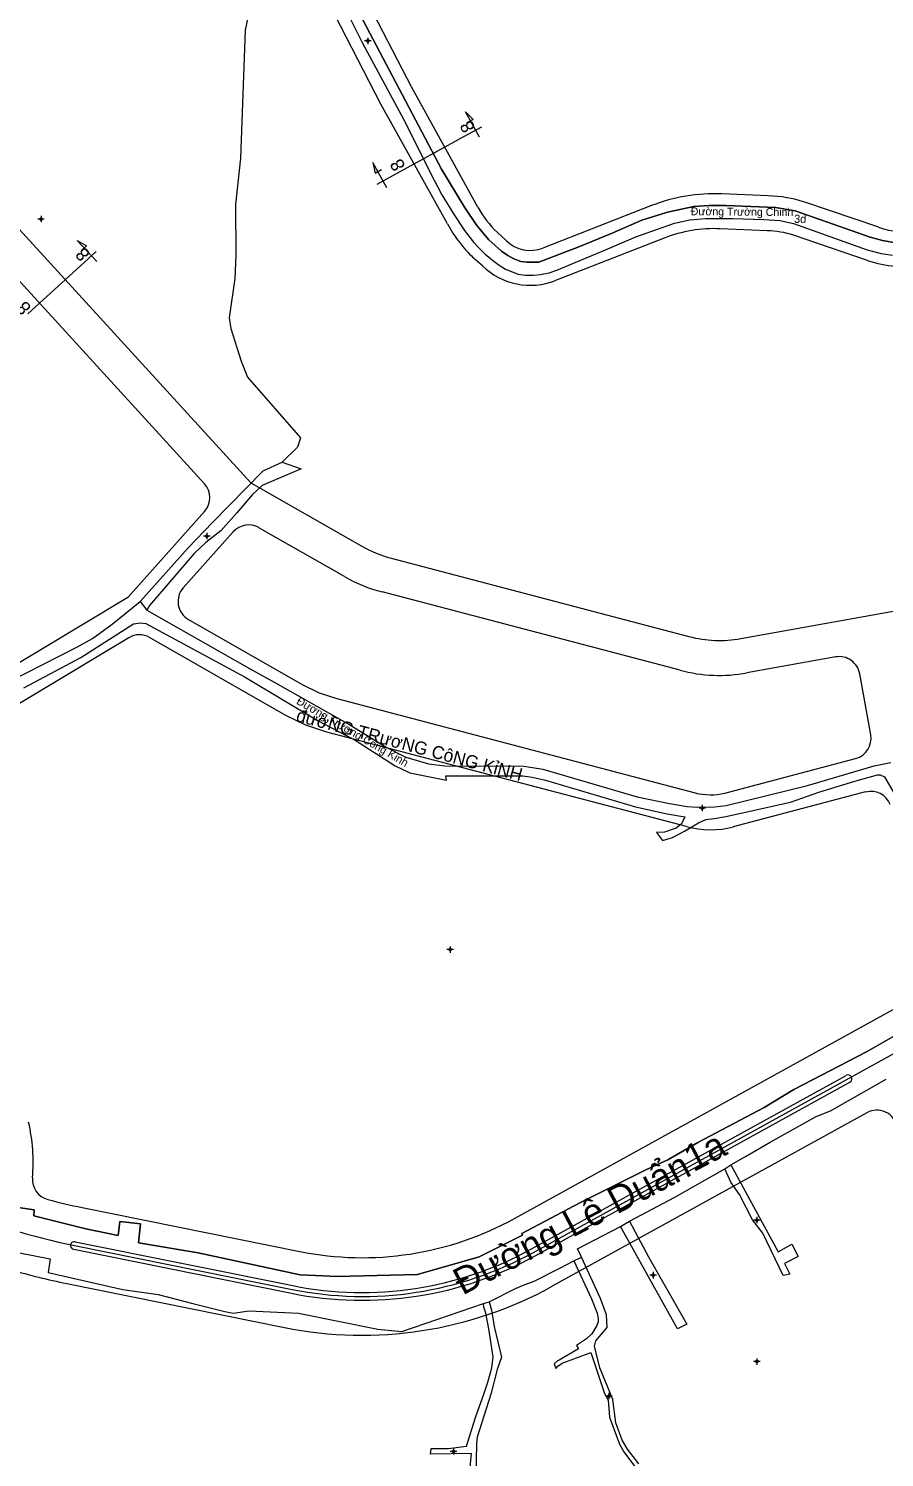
# Model space of a CAD drawing. Extents: x 548357 to 553331, y 1835329 to 1842351.
# Drawn here: x 550279 to 550610, y 1838152 to 1838705 of the extents above; entities that cross this region are included whole.
import ezdxf

# ---------------------------------------------------------------- set-up
doc = ezdxf.new("R2010")
doc.units = 0
for name, color, linetype in [('Level 1', 7, 'Continuous'), ('Level 10', 7, 'Continuous'), ('Level 11', 7, 'Continuous'), ('Level 2', 7, 'Continuous'), ('Level 30', 7, 'Continuous'), ('Level 4', 7, 'Continuous'), ('Level 5', 7, 'Continuous')]:
    doc.layers.add(name, color=color, linetype=linetype)

msp = doc.modelspace()

# ---------------------------------------------------------------- linework, layer by layer
at = {"layer": 'Level 1'}
for points in [[(550452.94, 1838663.18), (550447.58, 1838672.94)], [(550447.58, 1838672.94), (550450.56, 1838670.04), (550448.08, 1838668.67)], [(550422.32, 1838649.84), (550444.82, 1838662.19)], [(550453.7, 1838667.06), (550444.82, 1838662.19)], [(550417.12, 1838643.52), (550411.76, 1838653.29)], [(550411.76, 1838653.29), (550412.61, 1838649.21), (550415.1, 1838650.58)], [(550413.44, 1838644.97), (550422.32, 1838649.84)], [(550304.73, 1838618.94), (550297.25, 1838612.12)], [(550304.91, 1838614.99), (550297.4, 1838623.22)], [(550297.4, 1838623.22), (550300.98, 1838621.1), (550298.88, 1838619.19)], [(550278.3, 1838594.8), (550297.25, 1838612.12)], [(550473.8, 1838231.7), (550692.37, 1838352.34)], [(550296.3, 1838234.36), (550380.48, 1838217.36)]]:
    msp.add_lwpolyline(points, dxfattribs=at)
for centre, radius, start, end in [((550344.8, 1838474.51), 245, 246.8634, 258.5827), ((550407.6, 1838351.65), 137, 258.5827, 298.8952)]:
    msp.add_arc(centre, radius, start, end, dxfattribs=at)
at = {"layer": 'Level 10'}
for p, q in [((550321.69, 1838483.5), (550324.34, 1838480.22)), ((550547.82, 1838264.08), (550550.2, 1838265.62)), ((550507.54, 1838241.66), (550511.01, 1838243.71)), ((550489.48, 1838228.49), (550492.39, 1838229.84)), ((550454.51, 1838211.91), (550456.69, 1838212.57))]:
    msp.add_line(p, q, dxfattribs=at)
for points in [[(550613.93, 1838622.32), (550608.89, 1838623.12), (550604.08, 1838624.51), (550601.54, 1838625.32), (550575.08, 1838634.71), (550567.46, 1838635.92), (550548.34, 1838636.66), (550541.83, 1838636.66), (550535.87, 1838636.29), (550525.65, 1838634.19), (550515.79, 1838630.98), (550504.29, 1838626.02), (550491.41, 1838620.68), (550475.92, 1838614.81), (550474.3, 1838614.74), (550471.36, 1838614.76), (550468.92, 1838615.08), (550466.27, 1838616.06), (550463.92, 1838617.34), (550461.45, 1838619), (550456.58, 1838623.39), (550451.96, 1838629.04), (550447.18, 1838636.01), (550438.25, 1838650.71), (550401.71, 1838720.36)], [(550401.71, 1838720.36), (550438.25, 1838650.71), (550447.18, 1838636.01), (550451.96, 1838629.04), (550456.58, 1838623.39), (550461.45, 1838619), (550463.92, 1838617.34), (550466.27, 1838616.06), (550468.92, 1838615.08), (550471.36, 1838614.76), (550474.3, 1838614.74), (550475.92, 1838614.81), (550491.41, 1838620.68), (550504.29, 1838626.02), (550515.79, 1838630.98), (550525.65, 1838634.19), (550535.87, 1838636.29), (550541.83, 1838636.66), (550548.34, 1838636.66), (550567.46, 1838635.92), (550575.08, 1838634.71), (550601.54, 1838625.32), (550604.08, 1838624.51), (550608.89, 1838623.12), (550613.93, 1838622.32)], [(550363.99, 1838712.52), (550362.32, 1838704.49), (550360.46, 1838655.06), (550358.65, 1838637.14), (550358.76, 1838617.34), (550358.39, 1838608.52), (550356.15, 1838593.28), (550356.73, 1838589.13), (550360.72, 1838576.49), (550363.21, 1838570.36), (550383.76, 1838546.78), (550382.51, 1838543.26), (550376.67, 1838537.42)], [(550402.45, 1838710.14), (550407.57, 1838699.81), (550424.49, 1838668.39), (550433.86, 1838649.44), (550438.36, 1838640.89), (550443.15, 1838633.12), (550447.22, 1838626.98), (550450.66, 1838622.5), (550452.79, 1838620.15), (550454.99, 1838617.98), (550457.94, 1838615.51), (550460.6, 1838613.6), (550463.06, 1838612.1), (550467.92, 1838610.17), (550470.8, 1838609.82), (550473.86, 1838609.75), (550476.54, 1838610.01), (550479.88, 1838610.68), (550482.88, 1838611.75), (550501.75, 1838619.57), (550513.44, 1838624.56), (550528.36, 1838629.92), (550534.34, 1838631.18), (550540.36, 1838631.71), (550550.91, 1838631.67), (550562.98, 1838631.36), (550569.07, 1838630.86)], [(550569.07, 1838630.86), (550574.37, 1838629.77), (550602.89, 1838619.61), (550608.37, 1838618.19), (550612.71, 1838617.54)], [(550321.69, 1838483.5), (550321.89, 1838483.66), (550340.31, 1838504.28), (550349.74, 1838514.08), (550369.32, 1838534.03), (550376.67, 1838537.42)], [(550376.67, 1838537.42), (550384.01, 1838534.87), (550368.89, 1838528.39), (550365.15, 1838524.86), (550359.06, 1838517.77), (550352.92, 1838510.84), (550347.09, 1838506.29), (550342.66, 1838502.04), (550325.31, 1838481.92), (550324.34, 1838480.22)], [(550239.37, 1838434.11), (550270.65, 1838452.24), (550297.26, 1838465.86), (550303.32, 1838469.23), (550310.83, 1838474.74), (550321.69, 1838483.5)], [(550324.34, 1838480.22), (550364, 1838457.63), (550374.64, 1838451.7), (550402.81, 1838435.79), (550416.89, 1838427.09), (550424.53, 1838423.28), (550433.2, 1838420.73), (550439.56, 1838419.99), (550470.11, 1838419.82), (550473.43, 1838419.24), (550477.4, 1838418.65), (550513.94, 1838407.91), (550526.41, 1838405.39), (550533.25, 1838404.15), (550537.28, 1838403.99), (550543.97, 1838404.08), (550548.4, 1838404.62), (550579.78, 1838412.35), (550605.59, 1838419.91), (550612, 1838421.27)], [(550276.69, 1838450.15), (550298.8, 1838461.9), (550319.08, 1838474.93), (550321.78, 1838475.29), (550323.95, 1838474.96), (550362.31, 1838454.21), (550390.52, 1838437.34), (550404.87, 1838429.84), (550414.88, 1838423.38), (550420.31, 1838419.97), (550426.06, 1838417.27), (550440.24, 1838414.45), (550439.95, 1838416.09), (550469.78, 1838416.12), (550473.33, 1838415.61), (550478.47, 1838414.38), (550513.25, 1838404.06), (550525.58, 1838401.37), (550532.39, 1838400.2), (550531.1, 1838397.55), (550529, 1838395.85), (550524.5, 1838394.3), (550521.38, 1838394.11), (550523.79, 1838391), (550527.67, 1838392.21), (550532.3, 1838394.61), (550537.71, 1838397.85), (550540.56, 1838399.14), (550543.78, 1838399.51), (550548.18, 1838400.32), (550573.2, 1838405.88), (550584.23, 1838409.77), (550598.17, 1838414.04), (550606.93, 1838416.44), (550608, 1838416.39), (550609.57, 1838415.7), (550613.32, 1838409.21)], [(550272.82, 1838249.36), (550280.72, 1838248.17), (550280.55, 1838245.87), (550300.75, 1838240.85), (550313.26, 1838238.29), (550313.9, 1838243.68), (550321.8, 1838242.79), (550321.03, 1838235.36), (550344.14, 1838231.5), (550383.57, 1838223.03), (550392.55, 1838222.68), (550397.59, 1838222.41), (550429, 1838223.13), (550452.79, 1838229.92), (550469.58, 1838238.3), (550469.32, 1838238.94), (550491.72, 1838250.9), (550517.3, 1838263.68), (550525.8, 1838267.54), (550537.39, 1838274.24), (550563.01, 1838287.71), (550574.48, 1838294.71), (550602.6, 1838309.23), (550627.98, 1838323.7)], [(550550.2, 1838265.62), (550555.85, 1838268.76), (550565.36, 1838274.29), (550583.24, 1838284.3), (550588.77, 1838286.47), (550610.27, 1838298.71)], [(550511.01, 1838243.71), (550528.53, 1838253.04), (550547.82, 1838264.08)], [(550550.2, 1838265.62), (550568.49, 1838231.9), (550573.73, 1838234.91), (550576.26, 1838230.13), (550570.91, 1838227.43), (550573.01, 1838223.21), (550570.37, 1838222.77), (550562.5, 1838239.1), (550558.61, 1838244.27), (550553.57, 1838254.13), (550550.2, 1838258.86), (550547.82, 1838264.08)], [(550511.01, 1838243.71), (550518.48, 1838229.71), (550533.12, 1838203.93), (550529.5, 1838202.1), (550507.54, 1838241.66)], [(550492.39, 1838229.84), (550490.86, 1838233.13), (550507.54, 1838241.66)], [(550257.06, 1838235.04), (550286.96, 1838229.2), (550286.09, 1838223.87), (550315.06, 1838217.3), (550328.62, 1838215.45), (550342.07, 1838211.98), (550354.43, 1838208.88), (550357.7, 1838208.18), (550363.88, 1838209.13), (550382.98, 1838208.2), (550413.63, 1838202.01), (550422.98, 1838201.13), (550454.51, 1838211.91)], [(550456.69, 1838212.57), (550466.93, 1838217.75), (550469.64, 1838218.93), (550474.12, 1838220.57), (550484.06, 1838225.59), (550489.48, 1838228.49)], [(550489.48, 1838228.49), (550496.32, 1838213.66), (550498.53, 1838208.19), (550498.92, 1838206.13), (550498.91, 1838204.8), (550498.32, 1838203.36), (550496.43, 1838200.2), (550494.39, 1838198.2), (550490.45, 1838195.73), (550491.21, 1838194.34), (550483.76, 1838190.04), (550483.09, 1838189.71), (550481.85, 1838188.62), (550482.53, 1838186.82), (550483.25, 1838187.7), (550484.93, 1838188.87), (550495.99, 1838193.02), (550501.37, 1838177.15), (550502.68, 1838174.53), (550503.3, 1838167.94), (550507.17, 1838157.53), (550508.85, 1838154.58), (550513.26, 1838148.45)], [(550514.56, 1838149.84), (550510.19, 1838155.55), (550508.19, 1838159), (550505.72, 1838165.81), (550504.59, 1838174.83), (550499.49, 1838187.08), (550497.43, 1838195.44), (550497.94, 1838197.46), (550502.3, 1838202.57), (550502.09, 1838207.55), (550499.8, 1838213.82), (550499.8, 1838213.83), (550492.39, 1838229.84)], [(550449.9, 1838097.31), (550449.59, 1838120.48), (550449.28, 1838122.72), (550449.16, 1838130.03), (550448.63, 1838140.63), (550449.84, 1838153.84), (550434.04, 1838153.68), (550434.29, 1838155.82), (550440.79, 1838155.76), (550447.9, 1838156.73), (550451.45, 1838167.83), (550454.8, 1838177.23), (550456.2, 1838181.46), (550457.77, 1838187), (550458.26, 1838191.29), (550456.53, 1838202.13), (550455.36, 1838208.12), (550454.69, 1838210.45), (550454.51, 1838211.91)], [(550456.69, 1838212.57), (550457.63, 1838209.29), (550458.68, 1838203.02), (550461.45, 1838191.16), (550459.82, 1838186.33), (550457.33, 1838176.82), (550452.11, 1838160.15), (550451.74, 1838157.92), (550451.3, 1838129.65), (550450.86, 1838116.68), (550450.84, 1838112.09), (550451.3, 1838103.76), (550451.6, 1838100.52), (550451.84, 1838096.8)]]:
    msp.add_lwpolyline(points, dxfattribs=at)
at = {"layer": 'Level 11'}
for p, q in [((550409.75, 1838700.99), (550409.13, 1838700.37)), ((550409.75, 1838701.62), (550409.75, 1838700.99)), ((550410.37, 1838700.37), (550409.75, 1838700.99)), ((550409.13, 1838700.37), (550408.5, 1838700.37)), ((550409.13, 1838700.37), (550409.75, 1838699.75)), ((550409.75, 1838699.75), (550410.37, 1838700.37)), ((550409.75, 1838699.75), (550409.75, 1838699.12)), ((550411, 1838700.37), (550410.37, 1838700.37)), ((550282.73, 1838631.46), (550282.11, 1838631.46)), ((550283.36, 1838632.09), (550282.73, 1838631.46)), ((550282.73, 1838631.46), (550283.36, 1838630.83)), ((550283.36, 1838632.71), (550283.36, 1838632.09)), ((550283.99, 1838631.46), (550283.36, 1838632.09)), ((550283.36, 1838630.83), (550283.99, 1838631.46)), ((550283.36, 1838630.83), (550283.36, 1838630.21)), ((550284.61, 1838631.46), (550283.99, 1838631.46)), ((550346.89, 1838508.82), (550346.26, 1838508.82)), ((550347.51, 1838509.45), (550346.89, 1838508.82)), ((550346.89, 1838508.82), (550347.51, 1838508.19)), ((550347.51, 1838510.07), (550347.51, 1838509.45)), ((550348.13, 1838508.82), (550347.51, 1838509.45)), ((550347.51, 1838508.19), (550348.13, 1838508.82)), ((550347.51, 1838508.19), (550347.51, 1838507.57)), ((550348.76, 1838508.82), (550348.13, 1838508.82)), ((550538.53, 1838403.6), (550537.9, 1838403.6)), ((550539.15, 1838404.23), (550538.53, 1838403.6)), ((550538.53, 1838403.6), (550539.15, 1838402.97)), ((550539.15, 1838404.85), (550539.15, 1838404.23)), ((550539.77, 1838403.6), (550539.15, 1838404.23)), ((550539.15, 1838402.97), (550539.77, 1838403.6)), ((550539.15, 1838402.97), (550539.15, 1838402.35)), ((550540.4, 1838403.6), (550539.77, 1838403.6)), ((550440.97, 1838348.85), (550440.35, 1838348.85)), ((550441.6, 1838349.47), (550440.97, 1838348.85)), ((550440.97, 1838348.85), (550441.6, 1838348.23)), ((550441.6, 1838350.1), (550441.6, 1838349.47)), ((550442.23, 1838348.85), (550441.6, 1838349.47)), ((550441.6, 1838348.23), (550442.23, 1838348.85)), ((550441.6, 1838348.23), (550441.6, 1838347.6)), ((550442.85, 1838348.85), (550442.23, 1838348.85)), ((550559.61, 1838244.2), (550558.99, 1838244.2)), ((550560.24, 1838244.83), (550559.61, 1838244.2)), ((550559.61, 1838244.2), (550560.24, 1838243.57)), ((550560.24, 1838245.45), (550560.24, 1838244.83)), ((550560.87, 1838244.2), (550560.24, 1838244.83)), ((550560.24, 1838243.57), (550560.87, 1838244.2)), ((550560.24, 1838243.57), (550560.24, 1838242.95)), ((550561.49, 1838244.2), (550560.87, 1838244.2)), ((550519.53, 1838222.9), (550518.9, 1838222.9)), ((550520.15, 1838223.53), (550519.53, 1838222.9)), ((550519.53, 1838222.9), (550520.15, 1838222.27)), ((550520.15, 1838224.15), (550520.15, 1838223.53)), ((550520.77, 1838222.9), (550520.15, 1838223.53)), ((550520.15, 1838222.27), (550520.77, 1838222.9)), ((550520.15, 1838222.27), (550520.15, 1838221.65)), ((550521.4, 1838222.9), (550520.77, 1838222.9)), ((550559.61, 1838189.42), (550558.98, 1838189.42)), ((550560.23, 1838190.05), (550559.61, 1838189.42)), ((550559.61, 1838189.42), (550560.23, 1838188.79)), ((550560.23, 1838190.67), (550560.23, 1838190.05)), ((550560.85, 1838189.42), (550560.23, 1838190.05)), ((550560.23, 1838188.79), (550560.85, 1838189.42)), ((550560.23, 1838188.79), (550560.23, 1838188.17)), ((550561.48, 1838189.42), (550560.85, 1838189.42)), ((550502.35, 1838176.12), (550501.72, 1838176.12)), ((550502.97, 1838176.75), (550502.35, 1838176.12)), ((550502.35, 1838176.12), (550502.97, 1838175.49)), ((550502.97, 1838177.37), (550502.97, 1838176.75)), ((550503.59, 1838176.12), (550502.97, 1838176.75)), ((550502.97, 1838175.49), (550503.59, 1838176.12)), ((550504.22, 1838176.12), (550503.59, 1838176.12)), ((550502.97, 1838175.49), (550502.97, 1838174.87)), ((550442.3, 1838154.69), (550441.67, 1838154.69)), ((550442.92, 1838155.31), (550442.3, 1838154.69)), ((550442.3, 1838154.69), (550442.92, 1838154.07)), ((550442.92, 1838155.94), (550442.92, 1838155.31)), ((550443.55, 1838154.69), (550442.92, 1838155.31)), ((550442.92, 1838154.07), (550443.55, 1838154.69)), ((550442.92, 1838154.07), (550442.92, 1838153.44)), ((550444.17, 1838154.69), (550443.55, 1838154.69))]:
    msp.add_line(p, q, dxfattribs=at)
for centre in [(550409.75, 1838700.37), (550283.36, 1838631.46), (550347.51, 1838508.82), (550539.15, 1838403.6), (550441.6, 1838348.85), (550560.24, 1838244.2), (550520.15, 1838222.9), (550560.23, 1838189.42), (550502.97, 1838176.12), (550442.92, 1838154.69)]:
    msp.add_circle(centre, 0.15, dxfattribs=at)
at = {"layer": 'Level 2'}
for p, q in [((550601.54, 1838625.32), (550575.08, 1838634.71)), ((550461.45, 1838619), (550456.58, 1838623.39)), ((550613.93, 1838622.32), (550608.89, 1838623.12)), ((550474.3, 1838614.74), (550471.36, 1838614.76)), ((550475.92, 1838614.81), (550474.3, 1838614.74)), ((550602.6, 1838309.23), (550574.48, 1838294.71)), ((550537.39, 1838274.24), (550525.8, 1838267.54)), ((550525.8, 1838267.54), (550517.3, 1838263.68)), ((550550.2, 1838265.62), (550555.85, 1838268.76)), ((550517.3, 1838263.68), (550491.72, 1838250.9)), ((550511.01, 1838243.71), (550528.53, 1838253.04)), ((550321.03, 1838235.36), (550321.8, 1838242.79)), ((550507.54, 1838241.66), (550511.01, 1838243.71)), ((550344.14, 1838231.5), (550321.03, 1838235.36)), ((550383.57, 1838223.03), (550344.14, 1838231.5)), ((550466.93, 1838217.75), (550469.64, 1838218.93))]:
    msp.add_line(p, q, dxfattribs=at)
for points in [[(550447.18, 1838636.01), (550438.25, 1838650.71), (550401.71, 1838720.36)], [(550402.45, 1838710.14), (550407.57, 1838699.81), (550424.49, 1838668.39), (550433.86, 1838649.44), (550438.36, 1838640.89), (550443.15, 1838633.12), (550447.22, 1838626.98), (550450.66, 1838622.5), (550452.79, 1838620.15), (550454.99, 1838617.98), (550457.94, 1838615.51), (550460.6, 1838613.6), (550463.06, 1838612.1), (550467.92, 1838610.17), (550470.8, 1838609.82), (550473.86, 1838609.75), (550476.54, 1838610.01), (550479.88, 1838610.68), (550482.88, 1838611.75), (550501.75, 1838619.57), (550513.44, 1838624.56), (550528.36, 1838629.92), (550534.34, 1838631.18), (550540.36, 1838631.71), (550550.91, 1838631.67), (550562.98, 1838631.36), (550569.07, 1838630.86), (550574.37, 1838629.77), (550602.89, 1838619.61), (550608.37, 1838618.19), (550612.71, 1838617.54)], [(550456.58, 1838623.39), (550451.96, 1838629.04), (550447.18, 1838636.01)], [(550548.34, 1838636.66), (550541.83, 1838636.66), (550535.87, 1838636.29), (550525.65, 1838634.19)], [(550575.08, 1838634.71), (550567.46, 1838635.92), (550548.34, 1838636.66)], [(550525.65, 1838634.19), (550515.79, 1838630.98), (550504.29, 1838626.02), (550491.41, 1838620.68), (550475.92, 1838614.81)], [(550608.89, 1838623.12), (550604.08, 1838624.51), (550601.54, 1838625.32)], [(550466.27, 1838616.06), (550463.92, 1838617.34), (550461.45, 1838619)], [(550471.36, 1838614.76), (550468.92, 1838615.08), (550466.27, 1838616.06)], [(550627.98, 1838323.7), (550602.6, 1838309.23)], [(550583.24, 1838284.3), (550588.77, 1838286.47), (550610.27, 1838298.71)], [(550574.48, 1838294.71), (550563.01, 1838287.71), (550537.39, 1838274.24)], [(550555.85, 1838268.76), (550565.36, 1838274.29), (550583.24, 1838284.3)], [(550528.53, 1838253.04), (550547.82, 1838264.08), (550550.2, 1838265.62)], [(550321.8, 1838242.79), (550313.9, 1838243.68), (550313.26, 1838238.29), (550300.75, 1838240.85), (550280.55, 1838245.87), (550280.72, 1838248.17), (550272.82, 1838249.36)], [(550491.72, 1838250.9), (550469.32, 1838238.94), (550469.58, 1838238.3), (550452.79, 1838229.92)], [(550492.39, 1838229.84), (550490.86, 1838233.13), (550507.54, 1838241.66)], [(550257.06, 1838235.04), (550286.96, 1838229.2), (550286.09, 1838223.87), (550315.06, 1838217.3), (550328.62, 1838215.45), (550342.07, 1838211.98), (550354.43, 1838208.88), (550357.7, 1838208.18), (550363.88, 1838209.13), (550382.98, 1838208.2), (550413.63, 1838202.01), (550422.98, 1838201.13), (550454.51, 1838211.91), (550456.69, 1838212.57), (550466.93, 1838217.75)], [(550452.79, 1838229.92), (550429, 1838223.13), (550397.59, 1838222.41), (550392.55, 1838222.68), (550383.57, 1838223.03)], [(550469.64, 1838218.93), (550474.12, 1838220.57), (550484.06, 1838225.59), (550489.48, 1838228.49), (550492.39, 1838229.84)]]:
    msp.add_lwpolyline(points, dxfattribs=at)
at = {"layer": 'Level 30'}
for points in [[(550174.35, 1838737.64), (550364.58, 1838529.38)], [(550426.76, 1838682.35), (550404.46, 1838725.51)], [(550414.85, 1838675.98), (550392.47, 1838719.32)], [(550452.33, 1838636.11), (550426.76, 1838682.35)], [(550440.53, 1838629.57), (550414.85, 1838675.98)], [(550225.53, 1838661.59), (550346.59, 1838529.06)], [(550564.66, 1838640.43), (550546.67, 1838641.2)], [(550519.51, 1838636.68), (550477.47, 1838620.25)], [(550607.36, 1838628.28), (550578.77, 1838637.97)], [(550463.28, 1838623.21), (550459.76, 1838626.35)], [(550524.43, 1838624.11), (550482.38, 1838607.67)], [(550564.26, 1838626.93), (550546.09, 1838627.71)], [(550603.02, 1838615.5), (550574.44, 1838625.18)], [(550454.07, 1838613.34), (550450.55, 1838616.47)], [(550364.58, 1838529.38), (550407.48, 1838504.86)], [(550346.65, 1838518.33), (550316.88, 1838485), (550246.95, 1838443.06)], [(550357.72, 1838510.46), (550338.4, 1838488.83)], [(550400.78, 1838493.14), (550367.66, 1838512.07)], [(550418.74, 1838500.26), (550533.98, 1838469.96)], [(550530.54, 1838456.91), (550415.3, 1838487.2)], [(550554.02, 1838469.17), (550637.52, 1838484.17)], [(550340.4, 1838476.56), (550384.42, 1838451.39), (550390.89, 1838448.23), (550397.72, 1838445.95), (550536.44, 1838409.49)], [(550317.29, 1838469.51), (550249.33, 1838428.75)], [(550533, 1838396.43), (550393.86, 1838433.01), (550385.77, 1838435.71), (550378.11, 1838439.45), (550325.38, 1838469.59)], [(550590.74, 1838462.05), (550556.41, 1838455.88)], [(550604.28, 1838431.91), (550600.03, 1838455.59)], [(550547.81, 1838409.37), (550598.45, 1838422.76)], [(550602.27, 1838409.81), (550551.14, 1838396.29)], [(550466.55, 1838244.83), (550617.87, 1838328.35)], [(550473.08, 1838233.01), (550594.8, 1838300.19)], [(550474.53, 1838230.39), (550596.25, 1838297.57)], [(550602.76, 1838285.74), (550481.05, 1838218.57)], [(550299.27, 1838249.06), (550383.45, 1838232.06)], [(550296.01, 1838232.89), (550380.19, 1838215.89)], [(550296.6, 1838235.83), (550380.78, 1838218.83)], [(550293.34, 1838219.65), (550377.51, 1838202.65)]]:
    msp.add_lwpolyline(points, dxfattribs=at)
for centre, radius, start, end in [((550543.81, 1838574.51), 66.75, 87.5496, 111.3463), ((550563.77, 1838593.69), 46.75, 71.2849, 88.911), ((550490.07, 1838657.11), 43.18, 209.0886, 225.4265), ((550490.07, 1838657.11), 56.68, 209.0703, 225.7988), ((550543.81, 1838574.51), 53.25, 87.5496, 111.3463), ((550563.77, 1838593.69), 33.25, 71.2849, 89.1639), ((550618.02, 1838659.77), 33.25, 251.2849, 278.6394), ((550472.65, 1838632.59), 13.25, 225.0298, 291.3463), ((550472.65, 1838632.59), 26.75, 226.0145, 291.3463), ((550618.02, 1838659.77), 46.75, 251.2849, 278.6394), ((550340.69, 1838523.66), 8, 318.2245, 42.4114), ((550363.69, 1838505.13), 8, 60.243, 138.2245), ((550430.56, 1838545.23), 46.5, 240.243, 255.2715), ((550430.56, 1838545.23), 60, 240.243, 255.2715), ((550344.37, 1838483.5), 8, 138.2245, 240.243), ((550321.41, 1838462.65), 8, 60.243, 120.9536), ((550545.8, 1838514.93), 46.5, 255.2715, 280.1852), ((550592.16, 1838454.17), 8, 10.1715, 100.1852), ((550545.8, 1838514.93), 60, 255.2715, 280.1852), ((550596.41, 1838430.5), 8, 284.8085, 10.1715), ((550542.35, 1838431.97), 23.25, 255.2715, 283.5995), ((550604.31, 1838402.07), 8, 21.0717, 104.8085), ((550542.35, 1838431.97), 36.75, 255.2715, 283.8468), ((550595.52, 1838298.88), 1.5, 298.8952, 118.8952), ((550606.63, 1838278.74), 8, 10.7379, 118.8952), ((550212.09, 1838266.59), 68.25, 354.9525, 13.1439), ((550288.05, 1838259.89), 8, 174.9525, 255.1869), ((550344.8, 1838474.51), 230, 255.1869, 258.5827), ((550407.6, 1838351.65), 122, 258.5827, 298.8952), ((550296.3, 1838234.36), 1.5, 78.5827, 258.5827), ((550407.6, 1838351.65), 135.5, 258.5827, 298.8952), ((550407.6, 1838351.65), 138.5, 258.5827, 298.8952), ((550344.8, 1838474.51), 260, 253.6842, 258.5827), ((550407.6, 1838351.65), 152, 258.5827, 298.8952)]:
    msp.add_arc(centre, radius, start, end, dxfattribs=at)

# ---------------------------------------------------------------- texts
at = {"layer": 'Level 1'}
for s, height, rotation, p in [('8', 5.21, 118.7563, (550451.5, 1838666.74)), ('8', 5.21, 118.7563, (550424.45, 1838651.91)), ('8', 5.21, 132.4114, (550302.66, 1838618.12)), ('8', 5.21, 132.4114, (550279.88, 1838597.32)), ('đườNG TRươNG CôNG KỉNH', 5, 344.9998, (550381.7, 1838437.3))]:
    msp.add_text(s, height=height, rotation=rotation, dxfattribs=at).set_placement(p)
at = {"layer": 'Level 4'}
for s, height, rotation, p in [('3d', 3.158, 358.4538, (550574.62, 1838630.02)), ('1a', 10.432, 27.7148, (550535.68, 1838262.62))]:
    msp.add_text(s, height=height, rotation=rotation, dxfattribs=at).set_placement(p)
at = {"layer": 'Level 5'}
for s, height, rotation, p in [('Đường Trường Chinh', 3.0556, 359.4876, (550534.66, 1838632.96)), ('Đường Trương Công Kỉnh', 3.1211, 329.8249, (550381.86, 1838444.11)), ('Đường Lê Duẩn', 10.4319, 27.7148, (550446.41, 1838214.96))]:
    msp.add_text(s, height=height, rotation=rotation, dxfattribs=at).set_placement(p)

doc.saveas('drawing.dxf')
